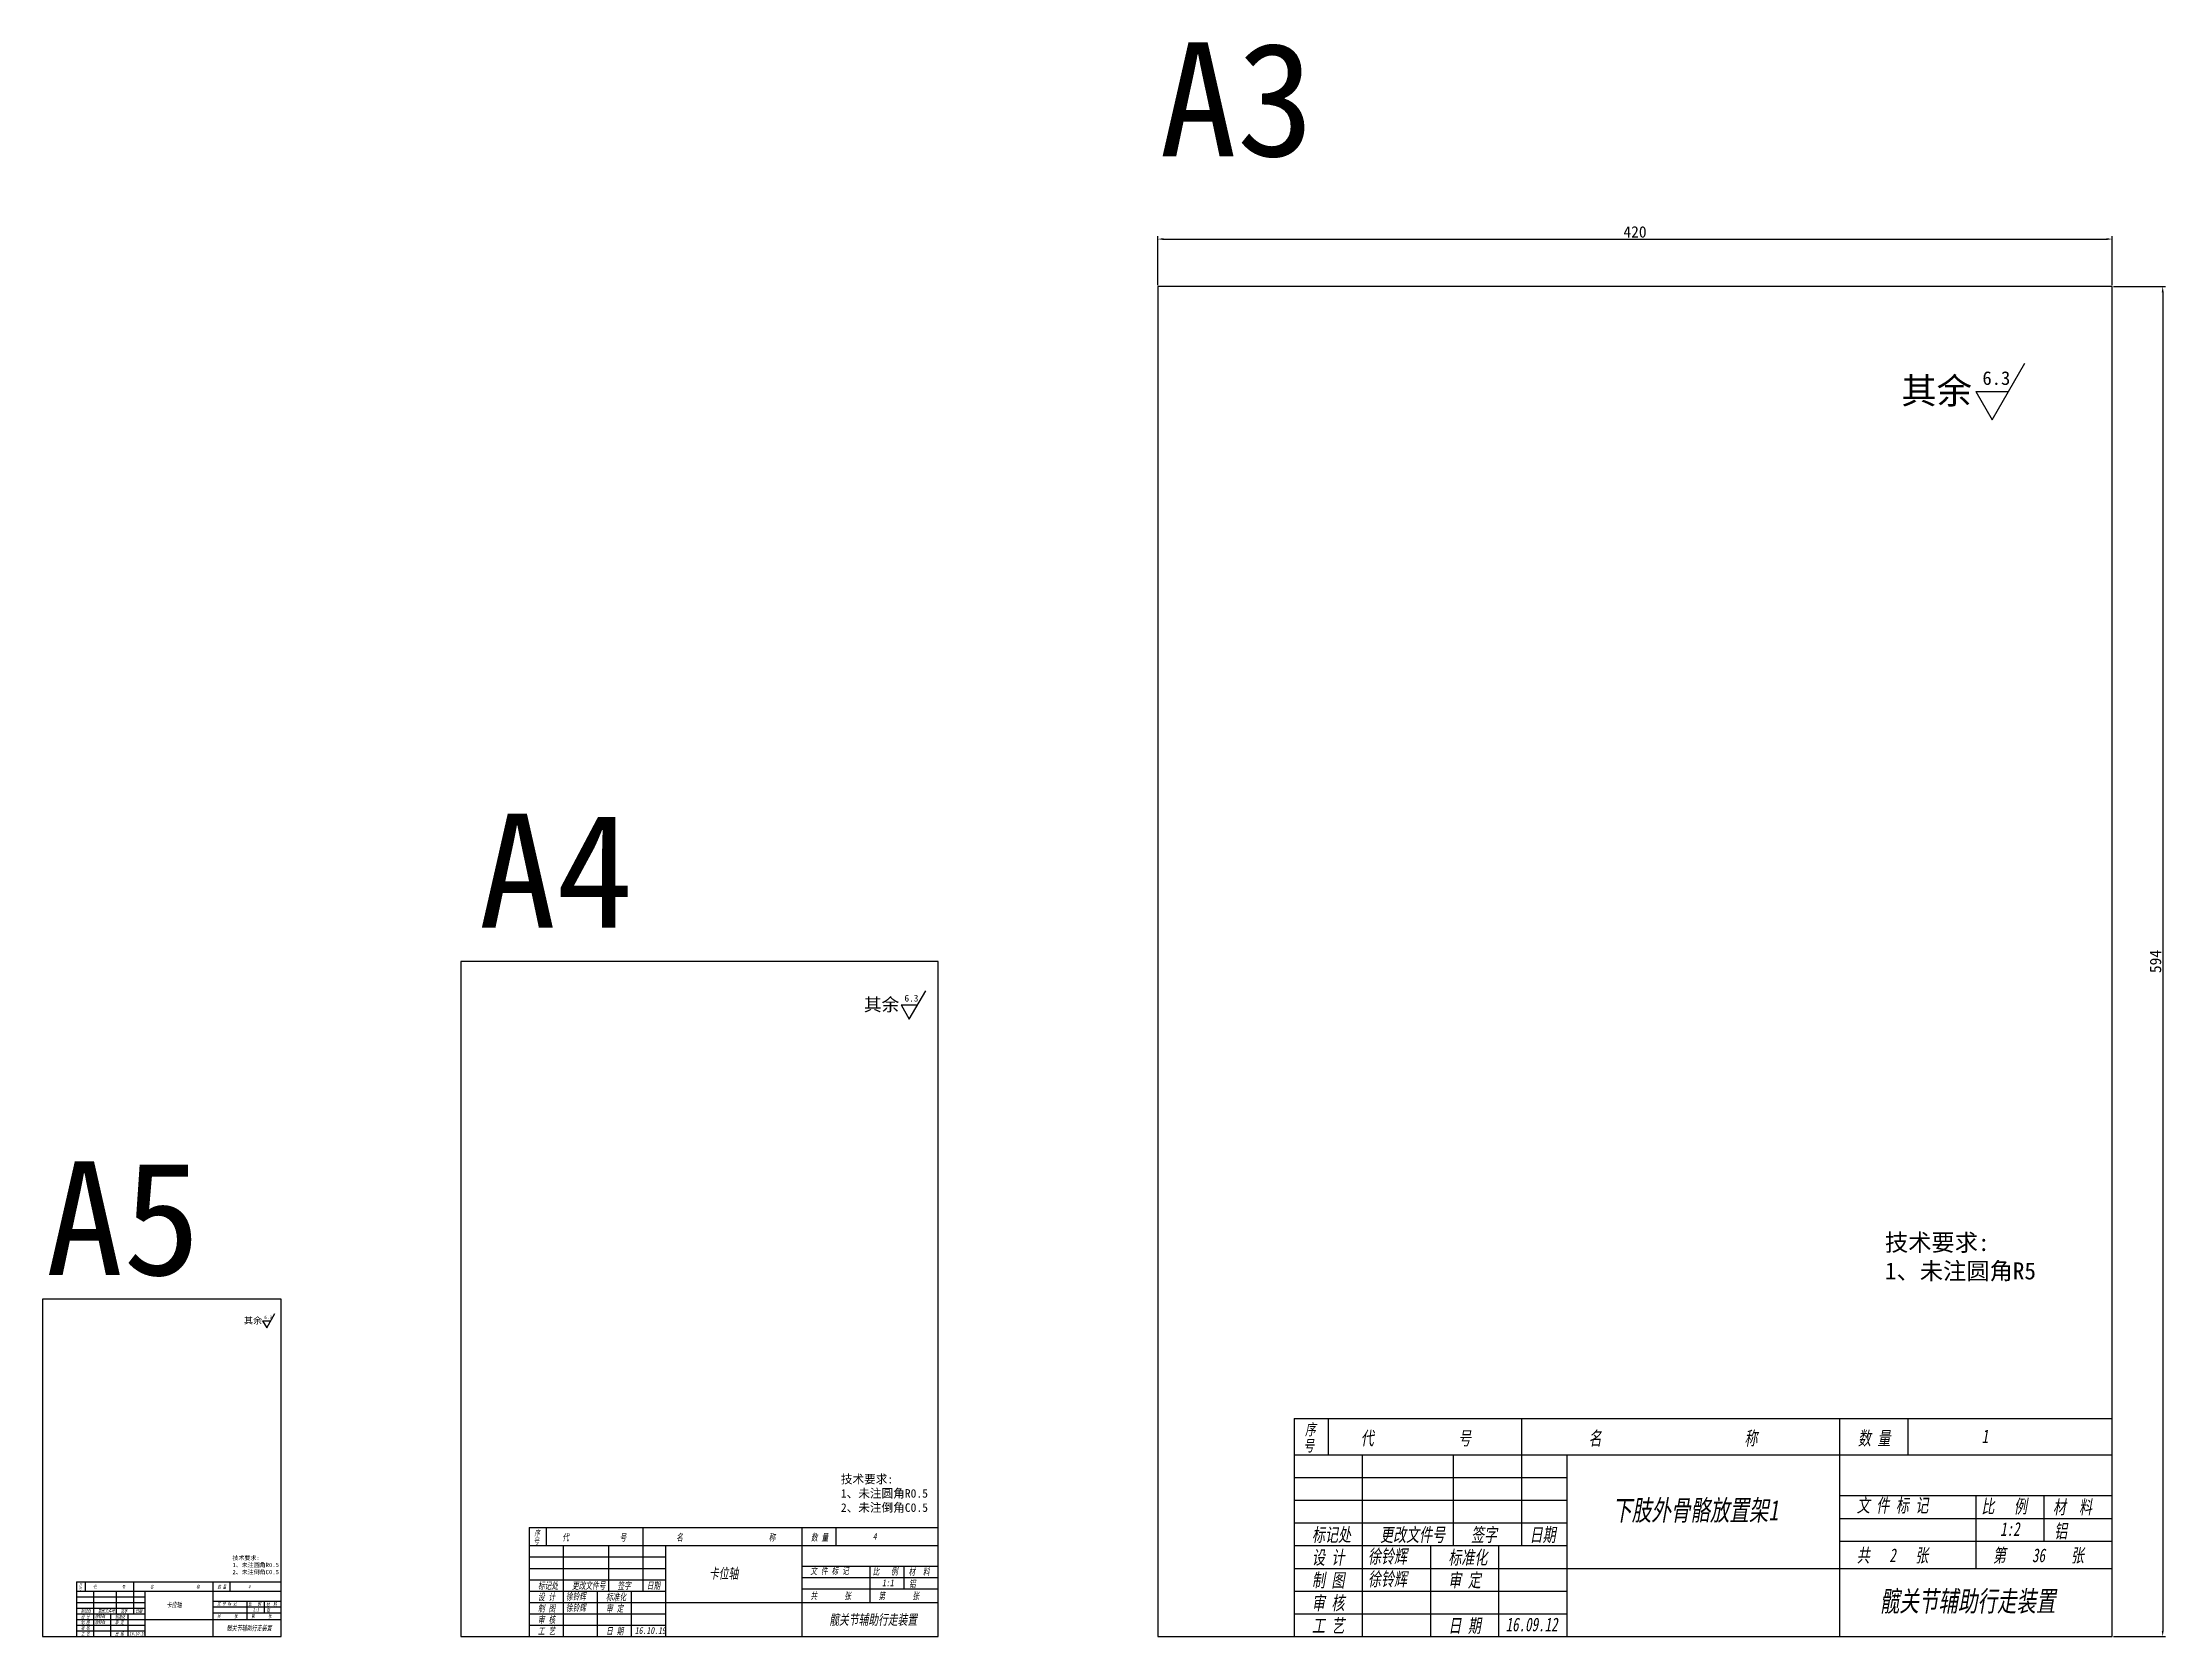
# Model space of a CAD drawing. Header units: millimetres. Extents: x 8840 to 20870, y -4901 to 1741.
# Drawn here: x 8883 to 9817, y -4901 to -4200 of the extents above; entities that cross this region are included whole.
import ezdxf

# ---------------------------------------------------------------- set-up
doc = ezdxf.new("R2010")
doc.units = ezdxf.units.MM
doc.layers.get('0').update_dxf_attribs({"lineweight": 25})
for name, color, linetype in [('临时线', 6, 'Continuous'), ('尺寸', 4, 'Continuous'), ('尺寸标注', 4, 'Continuous'), ('文字', 7, 'Continuous'), ('细实线', 2, 'Continuous')]:
    doc.layers.add(name, color=color, linetype=linetype)
doc.layers.add('文字标注', color=7, linetype='Continuous', lineweight=25)
doc.styles.get("Standard").update_dxf_attribs({"font": ''})
doc.styles.add('样式 2', font='', dxfattribs={"width": 0.7, "oblique": 10})
doc.styles.get('Standard').set_extended_font_data('SimSun')
doc.styles.get('样式 2').set_extended_font_data('SimSun')
doc.dimstyles.new('ISO-25 1.1', dxfattribs={"dimtxt": 5, "dimasz": 2.5, "dimexe": 1.25, "dimexo": 0.625, "dimtad": 1, "dimtoh": 1, "dimdsep": 46, "dimtxsty": 'Standard', "dimcen": 2.5, "dimclrt": 7, "dimadec": 0, "dimazin": 0, "dimtfac": 1, "dimtmove": 0, "dimatfit": 3, "dimfxl": 1, "dimarcsym": 0})

# ---------------------------------------------------------------- blocks, each defined once
blk = doc.blocks.new('ra')
at = {"layer": '细实线'}
for p, q in [((0, 0), (6, 10.39)), ((-3, 5.2), (0, 0)), ((-3, 5.2), (3, 5.2))]:
    blk.add_line(p, q, dxfattribs=at)
at = {"layer": '文字'}
blk.add_attdef('RA', (-1.78, 6.39), '', height=2.5, dxfattribs=at)
blk = doc.blocks.new('*D589')
at = {"layer": 'Defpoints', "color": 0}
for p in [(9793.44, -4286.06), (9373.44, -4306.93), (9793.44, -4306.93)]:
    blk.add_point(p, dxfattribs=at)
at = {"layer": '尺寸标注', "color": 0, "lineweight": -2}
for p, q in [((9373.44, -4306.3), (9373.44, -4284.81)), ((9375.94, -4286.06), (9790.94, -4286.06)), ((9793.44, -4306.3), (9793.44, -4284.81))]:
    blk.add_line(p, q, dxfattribs=at)
at = {"layer": '尺寸标注', "color": 0}
for points in [[(9375.94, -4285.64), (9375.94, -4286.47), (9373.44, -4286.06)], [(9790.94, -4285.64), (9790.94, -4286.47), (9793.44, -4286.06)]]:
    blk.add_solid(points, dxfattribs=at)
at = {"layer": '尺寸标注', "color": 7, "insert": (9583.44, -4282.93), "char_height": 5, "attachment_point": 5}
blk.add_mtext('420', dxfattribs=at)
blk = doc.blocks.new('*D590')
at = {"layer": 'Defpoints', "color": 0}
for p in [(9793.44, -4306.93), (9793.44, -4900.93), (9815.64, -4900.93)]:
    blk.add_point(p, dxfattribs=at)
at = {"layer": '尺寸标注', "color": 0, "lineweight": -2}
for p, q in [((9794.06, -4306.93), (9816.89, -4306.93)), ((9815.64, -4309.43), (9815.64, -4898.43)), ((9794.06, -4900.93), (9816.89, -4900.93))]:
    blk.add_line(p, q, dxfattribs=at)
at = {"layer": '尺寸标注', "color": 0}
for points in [[(9815.22, -4309.43), (9816.05, -4309.43), (9815.64, -4306.93)], [(9815.22, -4898.43), (9816.05, -4898.43), (9815.64, -4900.93)]]:
    blk.add_solid(points, dxfattribs=at)
at = {"layer": '尺寸标注', "color": 7, "insert": (9812.51, -4603.93), "char_height": 5, "attachment_point": 5, "rotation": 90}
blk.add_mtext('594', dxfattribs=at)

msp = doc.modelspace()

# ---------------------------------------------------------------- linework, layer by layer
for p, q in [((9433.437, -4804.928), (9433.437, -4900.928)), ((9433.437, -4804.928), (9793.437, -4804.928)), ((9448.437, -4804.928), (9448.437, -4820.928)), ((9533.437, -4804.928), (9533.437, -4820.928)), ((9673.437, -4804.928), (9673.437, -4900.928)), ((9703.437, -4804.928), (9703.437, -4820.928)), ((9793.437, -4900.928), (9793.437, -4804.928)), ((9433.437, -4820.928), (9793.437, -4820.928)), ((9553.437, -4820.928), (9553.437, -4900.928)), ((9673.437, -4838.928), (9793.437, -4838.928)), ((9096.803, -4852.928), (9096.803, -4900.928)), ((9096.803, -4852.928), (9276.803, -4852.928)), ((9104.303, -4852.928), (9104.303, -4860.928)), ((9146.803, -4852.928), (9146.803, -4860.928)), ((9216.803, -4852.928), (9216.803, -4900.928)), ((9231.803, -4852.928), (9231.803, -4860.928)), ((9433.437, -4850.928), (9553.437, -4850.928)), ((9096.803, -4860.928), (9276.803, -4860.928)), ((9156.803, -4860.928), (9156.803, -4900.928)), ((9096.803, -4875.928), (9156.803, -4875.928)), ((9216.803, -4869.928), (9276.803, -4869.928)), ((9553.437, -4870.928), (9793.437, -4870.928)), ((8897.704, -4876.928), (8897.704, -4900.928)), ((8897.704, -4876.928), (8987.704, -4876.928)), ((8897.704, -4880.928), (8987.704, -4880.928)), ((8901.454, -4876.928), (8901.454, -4880.928)), ((8922.704, -4876.928), (8922.704, -4880.928)), ((8927.704, -4880.928), (8927.704, -4900.928)), ((8957.704, -4876.928), (8957.704, -4900.928)), ((8957.704, -4885.428), (8987.704, -4885.428)), ((8965.204, -4876.928), (8965.204, -4880.928)), ((8897.704, -4888.428), (8927.704, -4888.428)), ((8927.704, -4893.428), (8987.704, -4893.428)), ((9156.803, -4885.928), (9276.803, -4885.928)), ((8897.704, -4900.928), (8987.704, -4900.928)), ((9096.803, -4900.928), (9276.803, -4900.928)), ((9433.437, -4900.928), (9793.437, -4900.928))]:
    msp.add_line(p, q)
for points in [[(9373.437, -4900.928), (9793.437, -4900.928), (9793.437, -4306.928), (9373.437, -4306.928)], [(9066.803, -4900.928), (9276.803, -4900.928), (9276.803, -4603.928), (9066.803, -4603.928)], [(8882.704, -4900.928), (8987.704, -4900.928), (8987.704, -4752.428), (8882.704, -4752.428)]]:
    msp.add_lwpolyline(points, close=True)
at = {"layer": '临时线'}
for p, q in [((9463.437, -4820.928), (9463.437, -4900.928)), ((9503.437, -4820.928), (9503.437, -4860.928)), ((9533.437, -4820.928), (9533.437, -4860.928)), ((9433.437, -4830.928), (9553.437, -4830.928)), ((9733.36, -4838.928), (9733.36, -4870.928)), ((9763.36, -4838.928), (9763.36, -4858.928)), ((9433.437, -4840.928), (9553.437, -4840.928)), ((9673.437, -4848.928), (9793.437, -4848.928)), ((9096.803, -4865.928), (9156.803, -4865.928)), ((9111.803, -4860.928), (9111.803, -4900.928)), ((9131.803, -4860.928), (9131.803, -4880.928)), ((9146.803, -4860.928), (9146.803, -4880.928)), ((9433.437, -4860.928), (9553.437, -4860.928)), ((9493.437, -4860.928), (9493.437, -4900.928)), ((9523.437, -4860.928), (9523.437, -4900.928)), ((9673.437, -4858.928), (9793.437, -4858.928)), ((9096.803, -4870.928), (9156.803, -4870.928)), ((9216.803, -4874.928), (9276.803, -4874.928)), ((9246.764, -4869.928), (9246.764, -4885.928)), ((9261.764, -4869.928), (9261.764, -4879.928)), ((9433.437, -4870.928), (9553.437, -4870.928)), ((8897.704, -4883.428), (8927.704, -4883.428)), ((8905.204, -4880.928), (8905.204, -4900.928)), ((8915.204, -4880.928), (8915.204, -4890.928)), ((8922.704, -4880.928), (8922.704, -4890.928)), ((8972.685, -4885.428), (8972.685, -4893.428)), ((8980.185, -4885.428), (8980.185, -4890.428)), ((9096.803, -4880.928), (9156.803, -4880.928)), ((9126.803, -4880.928), (9126.803, -4900.928)), ((9141.803, -4880.928), (9141.803, -4900.928)), ((9216.803, -4879.928), (9276.803, -4879.928)), ((9433.437, -4880.928), (9553.437, -4880.928)), ((8897.704, -4885.928), (8927.704, -4885.928)), ((8897.704, -4890.928), (8927.704, -4890.928)), ((8897.704, -4893.428), (8927.704, -4893.428)), ((8912.704, -4890.928), (8912.704, -4900.928)), ((8920.204, -4890.928), (8920.204, -4900.928)), ((8957.704, -4887.928), (8987.704, -4887.928)), ((8957.704, -4890.428), (8987.704, -4890.428)), ((9096.803, -4885.928), (9156.803, -4885.928)), ((9096.803, -4890.928), (9156.803, -4890.928)), ((9433.437, -4890.928), (9553.437, -4890.928)), ((8897.704, -4895.928), (8927.704, -4895.928)), ((8897.704, -4898.428), (8927.704, -4898.428)), ((9096.803, -4895.928), (9156.803, -4895.928))]:
    msp.add_line(p, q, dxfattribs=at)

# ---------------------------------------------------------------- block references
at = {"layer": '尺寸'}
for p, xscale, yscale, zscale in [((9740.594, -4365.559), 2.399999999994179, 2.399999999999636, 2.4), ((9264.135, -4629.221), 1.19999999999709, 1.199999999999818, 1.2), ((8981.37, -4765.075), 0.5999999999985448, 0.599999999999909, 0.6)]:
    msp.add_blockref('ra', p, dxfattribs=dict(at, xscale=xscale, yscale=yscale, zscale=zscale)).add_auto_attribs({'RA': '6.3'})

# ---------------------------------------------------------------- texts
at = {"style": '样式 2', "oblique": 10, "width": 0.7}
for s, height, p in [('序', 5, (9438.252, -4812.326)), ('代             号', 6, (9462.77, -4816.671)), ('名                      称', 6, (9563.032, -4816.671)), ('数 量', 6, (9681.545, -4816.671)), ('1', 6, (9735.975, -4815.813)), ('号', 5, (9437.56, -4819.434)), ('下肢外骨骼放置架1', 9, (9573.433, -4849.859)), ('文 件 标 记', 6, (9681.05, -4846.188)), ('比   例', 6, (9735.898, -4846.624)), ('材  料', 6, (9767.372, -4846.942)), ('号', 2.5, (9098.865, -4860.181)), ('序', 2.5, (9099.21, -4856.627)), ('代             号', 3, (9111.47, -4858.8)), ('名                      称', 3, (9161.601, -4858.8)), ('数 量', 3, (9220.857, -4858.8)), ('4', 3, (9248.072, -4858.371)), ('标记处', 6, (9441.31, -4859.141)), ('更改文件号', 6, (9471.31, -4859.141)), ('签字', 6, (9511.31, -4859.141)), ('日期', 6, (9537.087, -4859.141)), ('1:2', 6, (9744.115, -4856.624)), ('铝', 6, (9767.925, -4857.51)), ('设 计', 6, (9441.31, -4869.141)), ('徐铃辉', 6, (9465.975, -4868.624)), ('标准化', 6, (9501.31, -4869.141)), ('共   2   张', 6, (9681.05, -4868.188)), ('第    36    张', 6, (9740.973, -4868.188)), ('卡位轴', 4.5, (9176.004, -4875.394)), ('文 件 标 记', 3, (9220.61, -4873.558)), ('比   例', 3, (9248.034, -4873.776)), ('1:1', 3, (9252.142, -4878.776)), ('材  料', 3, (9263.77, -4873.935)), ('铝', 3, (9264.047, -4879.219)), ('制 图', 6, (9441.31, -4879.141)), ('徐铃辉', 6, (9465.975, -4878.624)), ('审 定', 6, (9501.31, -4879.141)), ('号', 1.25, (8898.735, -4880.555)), ('序', 1.25, (8898.908, -4878.778)), ('代             号', 1.5, (8905.038, -4879.864)), ('名                      称', 1.5, (8930.103, -4879.864)), ('卡位轴', 2.25, (8937.305, -4888.161)), ('文 件 标 记', 1.5, (8959.608, -4887.243)), ('数 量', 1.5, (8959.731, -4879.864)), ('比   例', 1.5, (8973.32, -4887.352)), ('4', 1.5, (8973.339, -4879.65)), ('材  料', 1.5, (8981.188, -4887.432)), ('标记处', 3, (9100.739, -4880.035)), ('设 计', 3, (9100.739, -4885.035)), ('徐铃辉', 3, (9113.072, -4884.776)), ('更改文件号', 3, (9115.739, -4880.035)), ('标准化', 3, (9130.739, -4885.035)), ('签字', 3, (9135.739, -4880.035)), ('日期', 3, (9148.628, -4880.035)), ('共       张', 3, (9220.61, -4884.558)), ('第       张', 3, (9250.571, -4884.558)), ('审 核', 6, (9441.31, -4889.141)), ('髋关节辅助行走装置', 9, (9691.166, -4889.859)), ('标记处', 1.5, (8899.672, -4890.482)), ('制 图', 1.5, (8899.672, -4895.482)), ('设 计', 1.5, (8899.672, -4892.982)), ('徐铃辉', 1.5, (8905.839, -4892.852)), ('徐铃辉', 1.5, (8905.839, -4895.352)), ('更改文件号', 1.5, (8907.172, -4890.482)), ('标准化', 1.5, (8914.672, -4892.982)), ('审 定', 1.5, (8914.672, -4895.482)), ('签字', 1.5, (8917.172, -4890.482)), ('日期', 1.5, (8923.617, -4890.482)), ('共       张', 1.5, (8959.608, -4892.743)), ('第       张', 1.5, (8974.588, -4892.743)), ('2:1', 1.5, (8975.374, -4889.852)), ('铝', 1.5, (8981.326, -4890.074)), ('制 图', 3, (9100.739, -4890.035)), ('审 核', 3, (9100.739, -4895.035)), ('徐铃辉', 3, (9113.072, -4889.776)), ('审 定', 3, (9130.739, -4890.035)), ('髋关节辅助行走装置', 4.5, (9228.932, -4895.739)), ('工 艺', 6, (9441.31, -4899.141)), ('日 期', 6, (9501.31, -4899.141)), ('16.09.12', 6, (9526.526, -4898.619)), ('工 艺', 1.5, (8899.672, -4900.482)), ('审 核', 1.5, (8899.672, -4897.982)), ('日 期', 1.5, (8914.672, -4900.482)), ('16.10.19', 1.5, (8920.976, -4900.351)), ('髋关节辅助行走装置', 2.25, (8963.769, -4898.334)), ('工 艺', 3, (9100.739, -4900.035)), ('日 期', 3, (9130.739, -4900.035)), ('16.10.19', 3, (9143.347, -4899.774))]:
    msp.add_text(s, height=height, dxfattribs=at).set_placement(p)
at = {"layer": '文字'}
for height, p in [(11.4, (9700.623, -4358.527)), (5.7, (9244.149, -4625.705)), (2.85, (8971.377, -4763.317))]:
    msp.add_text('其余', height=height, dxfattribs=at).set_placement(p)
at = {"layer": '文字', "ltscale": 0.1, "attachment_point": 1}
for s, insert, char_height, width in [('{\\fSimSun|b0|i0|c134|p2;技术要求:\\P1、未注圆角R5}', (9693.423, -4723.795), 7.5, 108.27937), ('{\\fSimSun|b0|i0|c134|p2;技术要求:\\P1、未注圆角R0.5\\P2、未注倒角C0.5}', (9234.018, -4829.82), 3.75, 54.13968), ('{\\fSimSun|b0|i0|c134|p2;技术要求:\\P1、未注圆角R0.5\\P2、未注倒角C0.5}', (8966.312, -4865.374), 1.875, 27.06984)]:
    msp.add_mtext(s, dxfattribs=dict(at, insert=insert, char_height=char_height, width=width))
at = {"layer": '文字标注'}
for s, p in [('A3', (9374.146, -4249.624)), ('A4', (9074.618, -4588.993)), ('A5', (8884.128, -4741.902))]:
    msp.add_text(s, height=50.0702, dxfattribs=at).set_placement(p)

# ---------------------------------------------------------------- dimensions: what is measured, and where the dimension line sits
at = {"layer": '尺寸标注'}
dim = msp.add_linear_dim(base=(9793.437, -4286.056), p1=(9373.437, -4306.928), p2=(9793.437, -4306.928), dimstyle='ISO-25 1.1', dxfattribs=at)
dim.commit()
dim.dimension.update_dxf_attribs({"geometry": '*D589', "text_midpoint": (9583.437, -4282.931)})
dim = msp.add_linear_dim(base=(9815.636, -4900.928), p1=(9793.437, -4306.928), p2=(9793.437, -4900.928), angle=90, dimstyle='ISO-25 1.1', dxfattribs=at)
dim.commit()
dim.dimension.update_dxf_attribs({"geometry": '*D590', "text_midpoint": (9812.511, -4603.928)})

doc.saveas('drawing.dxf')
